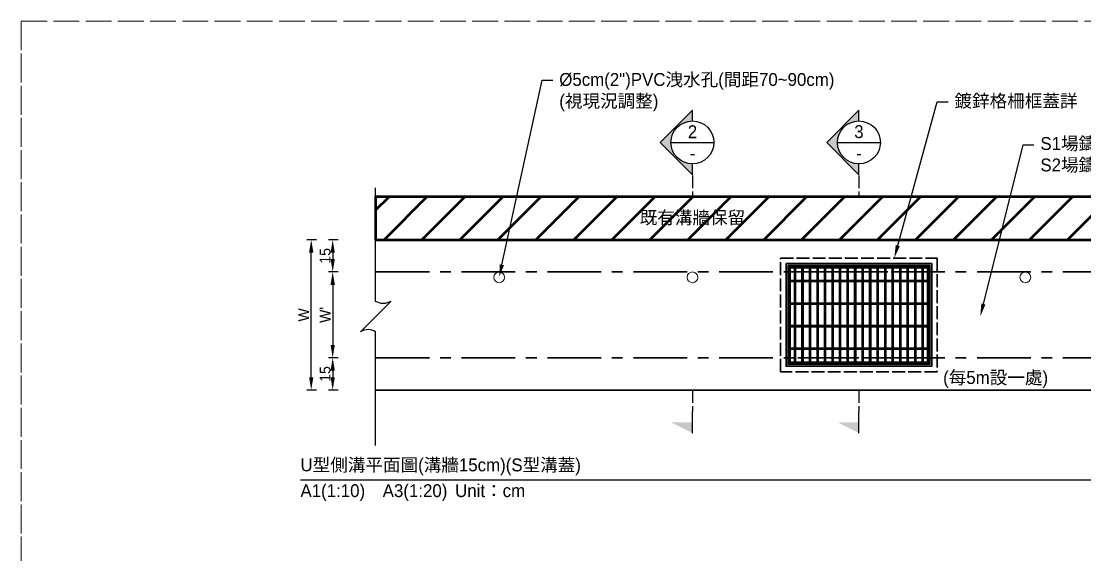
# Model space of a CAD drawing. Extents: x -8520 to 1950, y -2159 to 466.
# Drawn here: x -8520 to -8024.9, y -248.4 to 0 of the extents above; entities that cross this region are included whole.
import ezdxf
from ezdxf import colors
from ezdxf.entities.mleader import LeaderData, LeaderLine
from ezdxf.math import Vec2, Vec3

# ---------------------------------------------------------------- set-up
doc = ezdxf.new("R2010")
doc.units = 0
doc.header["$MEASUREMENT"] = 0
doc.linetypes.add('ACAD_ISO02W100', pattern=[15, 12, -3])
doc.linetypes.add('CENTERX2', pattern=[4, 2.5, -0.5, 0.5, -0.5])
for name, color, linetype, lineweight in [('一、3.基本-變更', 1, 'Continuous', 50), ('二、1.繪圖-既有設施', 8, 'Continuous', 20), ('二、2.繪圖-施作項目', 181, 'Continuous', 30), ('二、6.繪圖-其他施作項目', 35, 'Continuous', 30)]:
    doc.layers.add(name, color=color, linetype=linetype, lineweight=lineweight)
doc.layers.add('一、4.基本-隱藏', color=9, linetype='ACAD_ISO02W100', lineweight=20, plot=False)
doc.layers.add('三、3.文字-註解文字', color=2, linetype='Continuous')
doc.styles.add('次圖名(詳圖)', font='MS PGothic.ttf', dxfattribs={"height": 6})
doc.styles.add('註解文字(詳圖)', font='MS PGothic.ttf', dxfattribs={"height": 5})
doc.dimstyles.new('註解文字(詳圖)', dxfattribs={"dimtxt": 6, "dimasz": 6, "dimexe": 2, "dimexo": 5, "dimgap": 1, "dimtad": 2, "dimzin": 0, "dimdsep": 46, "dimtxsty": '註解文字(詳圖)', "dimcen": 0.1, "dimclrd": 256, "dimclre": 256, "dimclrt": 256, "dimadec": 0, "dimazin": 0, "dimtfac": 1, "dimtofl": 0, "dimtmove": 0, "dimatfit": 3, "dimfxlon": 1, "dimtolj": 1, "dimtzin": 0, "dimlwd": -1, "dimlwe": -1, "dimarcsym": 1})
pattern_1 = [(45, (-9335.3608, 66.9043), (-2.65165, 2.65165), []), (45, (-9334.477, 66.9043), (-2.65165, 2.65165), []), (45, (-9333.593, 66.9043), (-2.65165, 2.65165), []), (45, (-9332.709, 66.9043), (-2.65165, 2.65165), [])]

# ---------------------------------------------------------------- blocks, each defined once
blk = doc.blocks.new('*D314')
at = {"layer": 'Defpoints', "color": 0, "transparency": 16777216}
for p in [(-8355, -101.75), (-8375, -116.75), (-8355, -116.75)]:
    blk.add_point(p, dxfattribs=at)
at = {"layer": '三、3.文字-註解文字', "transparency": 16777216}
for p, q in [((-8372.5, -101.75), (-8377, -101.75)), ((-8375, -107.75), (-8375, -110.75)), ((-8372.5, -116.75), (-8377, -116.75))]:
    blk.add_line(p, q, dxfattribs=at)
for points in [[(-8376, -107.75), (-8374, -107.75), (-8375, -101.75)], [(-8376, -110.75), (-8374, -110.75), (-8375, -116.75)]]:
    blk.add_solid(points, dxfattribs=at)
at = {"layer": '三、3.文字-註解文字', "transparency": 16777216, "insert": (-8378.5, -109.25), "char_height": 5, "attachment_point": 5, "rotation": 90, "style": '註解文字(詳圖)'}
blk.add_mtext('\\A1;15', dxfattribs=at)
blk = doc.blocks.new('*D315')
at = {"layer": 'Defpoints', "color": 0, "transparency": 16777216}
for p in [(-8355, -116.75), (-8375, -156.75), (-8355, -156.75)]:
    blk.add_point(p, dxfattribs=at)
at = {"layer": '三、3.文字-註解文字', "transparency": 16777216}
for p, q in [((-8372.5, -116.75), (-8377, -116.75)), ((-8375, -122.75), (-8375, -150.75)), ((-8372.5, -156.75), (-8377, -156.75))]:
    blk.add_line(p, q, dxfattribs=at)
for points in [[(-8376, -122.75), (-8374, -122.75), (-8375, -116.75)], [(-8376, -150.75), (-8374, -150.75), (-8375, -156.75)]]:
    blk.add_solid(points, dxfattribs=at)
at = {"layer": '三、3.文字-註解文字', "transparency": 16777216, "insert": (-8378.5, -136.75), "char_height": 5, "attachment_point": 5, "rotation": 90, "style": '註解文字(詳圖)'}
blk.add_mtext("\\A1;W'", dxfattribs=at)
blk = doc.blocks.new('*D316')
at = {"layer": 'Defpoints', "color": 0, "transparency": 16777216}
for p in [(-8355, -156.75), (-8375, -171.75), (-8355, -171.75)]:
    blk.add_point(p, dxfattribs=at)
at = {"layer": '三、3.文字-註解文字', "transparency": 16777216}
for p, q in [((-8372.5, -156.75), (-8377, -156.75)), ((-8375, -162.75), (-8375, -165.75)), ((-8372.5, -171.75), (-8377, -171.75))]:
    blk.add_line(p, q, dxfattribs=at)
for points in [[(-8376, -162.75), (-8374, -162.75), (-8375, -156.75)], [(-8376, -165.75), (-8374, -165.75), (-8375, -171.75)]]:
    blk.add_solid(points, dxfattribs=at)
at = {"layer": '三、3.文字-註解文字', "transparency": 16777216, "insert": (-8378.5, -164.25), "char_height": 5, "attachment_point": 5, "rotation": 90, "style": '註解文字(詳圖)'}
blk.add_mtext('\\A1;15', dxfattribs=at)
blk = doc.blocks.new('*D374')
at = {"layer": 'Defpoints', "color": 0, "transparency": 16777216}
for p in [(-8385, -101.75), (-8355, -101.75), (-8355, -171.75)]:
    blk.add_point(p, dxfattribs=at)
at = {"layer": '三、3.文字-註解文字', "transparency": 16777216}
for p, q in [((-8382.5, -101.75), (-8387, -101.75)), ((-8385, -165.75), (-8385, -107.75)), ((-8382.5, -171.75), (-8387, -171.75))]:
    blk.add_line(p, q, dxfattribs=at)
for points in [[(-8386, -107.75), (-8384, -107.75), (-8385, -101.75)], [(-8386, -165.75), (-8384, -165.75), (-8385, -171.75)]]:
    blk.add_solid(points, dxfattribs=at)
at = {"layer": '三、3.文字-註解文字', "transparency": 16777216, "insert": (-8388.5, -136.75), "char_height": 5, "attachment_point": 5, "rotation": 90, "style": '註解文字(詳圖)'}
blk.add_mtext('\\A1;W', dxfattribs=at)

msp = doc.modelspace()

# ---------------------------------------------------------------- hatches: boundary and pattern name
at = {"layer": '一、3.基本-變更'}
h = msp.add_hatch(dxfattribs=at)
h.set_pattern_fill('ANSI31', color=256, scale=100)
h.set_pattern_definition([(45, (-9926.861, 2017.127), (-8.838835, 8.838835), [])])
h.paths.add_polyline_path([(-7905, -101.75), (-7905, -81.75), (-8355, -81.75), (-8355, -101.75)])
at = {"layer": '三、3.文字-註解文字'}
h = msp.add_hatch(color=256, dxfattribs=at)
h.dxf.hatch_style = 1
h.paths.add_polyline_path([(-8207.5, -41.443), (-8222.5, -56.443), (-8207.5, -71.443), (-8207.5, -66.443, -0.4142136), (-8217.5, -56.443, -0.4142136), (-8207.5, -46.443)])
h = msp.add_hatch(color=256, dxfattribs=at)
h.dxf.hatch_style = 1
h.paths.add_polyline_path([(-8130, -41.443), (-8145, -56.443), (-8130, -71.443), (-8130, -66.443, -0.4142136), (-8140, -56.443, -0.4142136), (-8130, -46.443)])
h = msp.add_hatch(color=256, dxfattribs=at)
h.dxf.hatch_style = 1
h.paths.add_polyline_path([(-8217.5, -186.75), (-8207.5, -191.75), (-8207.5, -186.75)])
h = msp.add_hatch(color=256, dxfattribs=at)
h.dxf.hatch_style = 1
h.paths.add_polyline_path([(-8140, -186.75), (-8130, -191.75), (-8130, -186.75)])
at = {"layer": '二、6.繪圖-其他施作項目'}
h = msp.add_hatch(color=256, dxfattribs=at)
h.dxf.hatch_style = 1
h.paths.add_polyline_path([(-8163.9, -160.65), (-8096.1, -160.65), (-8096.1, -112.85), (-8163.9, -112.85)])
h.paths.add_polyline_path([(-8163, -159.75), (-8097, -159.75), (-8097, -113.75), (-8163, -113.75)], flags=16)
h.paths.add_polyline_path([(-8160, -156.75), (-8100, -156.75), (-8100, -116.75), (-8160, -116.75)], flags=0)
h = msp.add_hatch(dxfattribs=at)
h.set_pattern_fill('ANSI34', color=256, scale=5)
h.set_pattern_definition(pattern_1)
h.paths.add_polyline_path([(-8098, -120.75), (-8162, -120.75), (-8162, -121.25), (-8098, -121.25)])
h = msp.add_hatch(dxfattribs=at)
h.set_pattern_fill('ANSI34', color=256, scale=5)
h.set_pattern_definition(pattern_1)
h.paths.add_polyline_path([(-8098, -131.25), (-8162, -131.25), (-8162, -131.75), (-8098, -131.75)])
h = msp.add_hatch(dxfattribs=at)
h.set_pattern_fill('ANSI34', color=256, scale=5)
h.set_pattern_definition(pattern_1)
h.paths.add_polyline_path([(-8098, -141.75), (-8162, -141.75), (-8162, -142.25), (-8098, -142.25)])
h = msp.add_hatch(dxfattribs=at)
h.set_pattern_fill('ANSI34', color=256, scale=5)
h.set_pattern_definition(pattern_1)
h.paths.add_polyline_path([(-8098, -152.25), (-8162, -152.25), (-8162, -152.75), (-8098, -152.75)])

# ---------------------------------------------------------------- linework, layer by layer
at = {"layer": '一、3.基本-變更'}
msp.add_lwpolyline([(-7905, -81.75), (-8355, -81.75), (-8355, -101.75), (-7905, -101.75)], close=True, dxfattribs=at)
at = {"layer": '一、4.基本-隱藏'}
for points in [[(-8520, 0), (-7740, 0), (-7740, -253.5), (-8520, -253.5)], [(-8520, 0), (-7740, 0), (-7740, -507), (-8520, -507)], [(-8520, 0), (-7740, 0), (-7740, -507), (-8520, -507)]]:
    msp.add_lwpolyline(points, close=True, dxfattribs=at)
at = {"layer": '三、3.文字-註解文字'}
for points in [[(-8207.5, -46.443), (-8207.5, -41.443), (-8222.5, -56.443), (-8207.5, -71.443), (-8207.5, -66.443)], [(-8130, -46.443), (-8130, -41.443), (-8145, -56.443), (-8130, -71.443), (-8130, -66.443)], [(-8217.5, -56.443), (-8197.5, -56.443)], [(-8140, -56.443), (-8120, -56.443)], [(-8207.5, -191.75), (-8207.5, -181.75)], [(-8130, -191.75), (-8130, -181.75)], [(-8390, -213.5), (-7870, -213.5)]]:
    msp.add_lwpolyline(points, dxfattribs=at)
at = {"layer": '三、3.文字-註解文字', "linetype": 'ACAD_ISO02W100', "ltscale": 0.5}
for points in [[(-8207.5, -71.75), (-8207.5, -81.75)], [(-8130, -71.75), (-8130, -81.75)], [(-8207.5, -171.75), (-8207.5, -181.75)], [(-8130, -171.75), (-8130, -181.75)]]:
    msp.add_lwpolyline(points, dxfattribs=at)
at = {"layer": '三、3.文字-註解文字'}
msp.add_lwpolyline([(-8355, -197.5), (-8355, -144.571, 0.2828427), (-8362.071, -144.571), (-8347.929, -130.429, -0.2828427), (-8355, -130.429), (-8355, -77.5)], format="xyb", dxfattribs=at)
for centre in [(-8207.5, -56.443), (-8130, -56.443)]:
    msp.add_circle(centre, 10, dxfattribs=at)
at = {"layer": '二、1.繪圖-既有設施'}
for centre in [(-8297.5, -119.249), (-8207.5, -119.249), (-8052.5, -119.249)]:
    msp.add_circle(centre, 2.5, dxfattribs=at)
at = {"layer": '二、2.繪圖-施作項目'}
for points in [[(-8355, -101.75), (-7905, -101.75)], [(-8355, -171.75), (-7905, -171.75)]]:
    msp.add_lwpolyline(points, dxfattribs=at)
at = {"layer": '二、2.繪圖-施作項目', "linetype": 'CENTERX2', "ltscale": 10}
for points in [[(-8355, -116.75), (-7905, -116.75)], [(-8355, -156.75), (-7905, -156.75)]]:
    msp.add_lwpolyline(points, dxfattribs=at)
at = {"layer": '二、6.繪圖-其他施作項目', "linetype": 'ACAD_ISO02W100', "ltscale": 0.5}
for points in [[(-8166.5, -110.25), (-8093.5, -110.25), (-8093.5, -163.25), (-8166.5, -163.25)], [(-8160, -116.75), (-8100, -116.75), (-8100, -156.75), (-8160, -156.75)]]:
    msp.add_lwpolyline(points, close=True, dxfattribs=at)
at = {"layer": '二、6.繪圖-其他施作項目'}
for points in [[(-8163.9, -112.85), (-8096.1, -112.85), (-8096.1, -160.65), (-8163.9, -160.65)], [(-8163, -113.75), (-8097, -113.75), (-8097, -159.75), (-8163, -159.75)], [(-8162.5, -114.25), (-8097.5, -114.25), (-8097.5, -159.25), (-8162.5, -159.25)]]:
    msp.add_lwpolyline(points, close=True, dxfattribs=at)
for points in [[(-8162.5, -114.25), (-8097.5, -114.25)], [(-8162.5, -114.25), (-8162.5, -159.25)], [(-8162, -114.25), (-8162, -159.25)], [(-8162, -114.75), (-8098, -114.75)], [(-8160, -114.75), (-8160, -120.75)], [(-8159.5, -114.75), (-8159.5, -120.75)], [(-8156.5, -114.75), (-8156.5, -120.75)], [(-8156, -114.75), (-8156, -120.75)], [(-8153, -114.75), (-8153, -120.75)], [(-8152.5, -114.75), (-8152.5, -120.75)], [(-8149.5, -114.75), (-8149.5, -120.75)], [(-8149, -114.75), (-8149, -120.75)], [(-8146, -114.75), (-8146, -120.75)], [(-8145.5, -114.75), (-8145.5, -120.75)], [(-8142.5, -114.75), (-8142.5, -120.75)], [(-8142, -114.75), (-8142, -120.75)], [(-8139, -114.75), (-8139, -120.75)], [(-8138.5, -114.75), (-8138.5, -120.75)], [(-8135.5, -114.75), (-8135.5, -120.75)], [(-8135, -114.75), (-8135, -120.75)], [(-8132, -114.75), (-8132, -120.75)], [(-8131.5, -114.75), (-8131.5, -120.75)], [(-8128.5, -114.75), (-8128.5, -120.75)], [(-8128, -114.75), (-8128, -120.75)], [(-8125, -114.75), (-8125, -120.75)], [(-8124.5, -114.75), (-8124.5, -120.75)], [(-8121.5, -114.75), (-8121.5, -120.75)], [(-8121, -114.75), (-8121, -120.75)], [(-8118, -114.75), (-8118, -120.75)], [(-8117.5, -114.75), (-8117.5, -120.75)], [(-8114.5, -114.75), (-8114.5, -120.75)], [(-8114, -114.75), (-8114, -120.75)], [(-8111, -114.75), (-8111, -120.75)], [(-8110.5, -114.75), (-8110.5, -120.75)], [(-8107.5, -114.75), (-8107.5, -120.75)], [(-8107, -114.75), (-8107, -120.75)], [(-8104, -114.75), (-8104, -120.75)], [(-8103.5, -114.75), (-8103.5, -120.75)], [(-8100.5, -114.75), (-8100.5, -120.75)], [(-8100, -114.75), (-8100, -120.75)], [(-8098, -114.25), (-8098, -159.25)], [(-8097.5, -114.25), (-8097.5, -159.25)], [(-8162, -120.75), (-8098, -120.75)], [(-8162, -121.25), (-8098, -121.25)], [(-8160, -121.25), (-8160, -131.25)], [(-8159.5, -121.25), (-8159.5, -131.25)], [(-8156.5, -121.25), (-8156.5, -131.25)], [(-8156, -121.25), (-8156, -131.25)], [(-8153, -121.25), (-8153, -131.25)], [(-8152.5, -121.25), (-8152.5, -131.25)], [(-8149.5, -121.25), (-8149.5, -131.25)], [(-8149, -121.25), (-8149, -131.25)], [(-8146, -121.25), (-8146, -131.25)], [(-8145.5, -121.25), (-8145.5, -131.25)], [(-8142.5, -121.25), (-8142.5, -131.25)], [(-8142, -121.25), (-8142, -131.25)], [(-8139, -121.25), (-8139, -131.25)], [(-8138.5, -121.25), (-8138.5, -131.25)], [(-8135.5, -121.25), (-8135.5, -131.25)], [(-8135, -121.25), (-8135, -131.25)], [(-8132, -121.25), (-8132, -131.25)], [(-8131.5, -121.25), (-8131.5, -131.25)], [(-8128.5, -121.25), (-8128.5, -131.25)], [(-8128, -121.25), (-8128, -131.25)], [(-8125, -121.25), (-8125, -131.25)], [(-8124.5, -121.25), (-8124.5, -131.25)], [(-8121.5, -121.25), (-8121.5, -131.25)], [(-8121, -121.25), (-8121, -131.25)], [(-8118, -121.25), (-8118, -131.25)], [(-8117.5, -121.25), (-8117.5, -131.25)], [(-8114.5, -121.25), (-8114.5, -131.25)], [(-8114, -121.25), (-8114, -131.25)], [(-8111, -121.25), (-8111, -131.25)], [(-8110.5, -121.25), (-8110.5, -131.25)], [(-8107.5, -121.25), (-8107.5, -131.25)], [(-8107, -121.25), (-8107, -131.25)], [(-8104, -121.25), (-8104, -131.25)], [(-8103.5, -121.25), (-8103.5, -131.25)], [(-8100.5, -121.25), (-8100.5, -131.25)], [(-8100, -121.25), (-8100, -131.25)], [(-8162, -131.25), (-8098, -131.25)], [(-8162, -131.75), (-8098, -131.75)], [(-8160, -131.75), (-8160, -141.75)], [(-8159.5, -131.75), (-8159.5, -141.75)], [(-8156.5, -131.75), (-8156.5, -141.75)], [(-8156, -131.75), (-8156, -141.75)], [(-8153, -131.75), (-8153, -141.75)], [(-8152.5, -131.75), (-8152.5, -141.75)], [(-8149.5, -131.75), (-8149.5, -141.75)], [(-8149, -131.75), (-8149, -141.75)], [(-8146, -131.75), (-8146, -141.75)], [(-8145.5, -131.75), (-8145.5, -141.75)], [(-8142.5, -131.75), (-8142.5, -141.75)], [(-8142, -131.75), (-8142, -141.75)], [(-8139, -131.75), (-8139, -141.75)], [(-8138.5, -131.75), (-8138.5, -141.75)], [(-8135.5, -131.75), (-8135.5, -141.75)], [(-8135, -131.75), (-8135, -141.75)], [(-8132, -131.75), (-8132, -141.75)], [(-8131.5, -131.75), (-8131.5, -141.75)], [(-8128.5, -131.75), (-8128.5, -141.75)], [(-8128, -131.75), (-8128, -141.75)], [(-8125, -131.75), (-8125, -141.75)], [(-8124.5, -131.75), (-8124.5, -141.75)], [(-8121.5, -131.75), (-8121.5, -141.75)], [(-8121, -131.75), (-8121, -141.75)], [(-8118, -131.75), (-8118, -141.75)], [(-8117.5, -131.75), (-8117.5, -141.75)], [(-8114.5, -131.75), (-8114.5, -141.75)], [(-8114, -131.75), (-8114, -141.75)], [(-8111, -131.75), (-8111, -141.75)], [(-8110.5, -131.75), (-8110.5, -141.75)], [(-8107.5, -131.75), (-8107.5, -141.75)], [(-8107, -131.75), (-8107, -141.75)], [(-8104, -131.75), (-8104, -141.75)], [(-8103.5, -131.75), (-8103.5, -141.75)], [(-8100.5, -131.75), (-8100.5, -141.75)], [(-8100, -131.75), (-8100, -141.75)], [(-8162, -141.75), (-8098, -141.75)], [(-8162, -142.25), (-8098, -142.25)], [(-8160, -142.25), (-8160, -152.25)], [(-8159.5, -142.25), (-8159.5, -152.25)], [(-8156.5, -142.25), (-8156.5, -152.25)], [(-8156, -142.25), (-8156, -152.25)], [(-8153, -142.25), (-8153, -152.25)], [(-8152.5, -142.25), (-8152.5, -152.25)], [(-8149.5, -142.25), (-8149.5, -152.25)], [(-8149, -142.25), (-8149, -152.25)], [(-8146, -142.25), (-8146, -152.25)], [(-8145.5, -142.25), (-8145.5, -152.25)], [(-8142.5, -142.25), (-8142.5, -152.25)], [(-8142, -142.25), (-8142, -152.25)], [(-8139, -142.25), (-8139, -152.25)], [(-8138.5, -142.25), (-8138.5, -152.25)], [(-8135.5, -142.25), (-8135.5, -152.25)], [(-8135, -142.25), (-8135, -152.25)], [(-8132, -142.25), (-8132, -152.25)], [(-8131.5, -142.25), (-8131.5, -152.25)], [(-8128.5, -142.25), (-8128.5, -152.25)], [(-8128, -142.25), (-8128, -152.25)], [(-8125, -142.25), (-8125, -152.25)], [(-8124.5, -142.25), (-8124.5, -152.25)], [(-8121.5, -142.25), (-8121.5, -152.25)], [(-8121, -142.25), (-8121, -152.25)], [(-8118, -142.25), (-8118, -152.25)], [(-8117.5, -142.25), (-8117.5, -152.25)], [(-8114.5, -142.25), (-8114.5, -152.25)], [(-8114, -142.25), (-8114, -152.25)], [(-8111, -142.25), (-8111, -152.25)], [(-8110.5, -142.25), (-8110.5, -152.25)], [(-8107.5, -142.25), (-8107.5, -152.25)], [(-8107, -142.25), (-8107, -152.25)], [(-8104, -142.25), (-8104, -152.25)], [(-8103.5, -142.25), (-8103.5, -152.25)], [(-8100.5, -142.25), (-8100.5, -152.25)], [(-8100, -142.25), (-8100, -152.25)], [(-8162, -152.25), (-8098, -152.25)], [(-8162, -152.75), (-8098, -152.75)], [(-8160, -152.75), (-8160, -158.75)], [(-8159.5, -152.75), (-8159.5, -158.75)], [(-8156.5, -152.75), (-8156.5, -158.75)], [(-8156, -152.75), (-8156, -158.75)], [(-8153, -152.75), (-8153, -158.75)], [(-8152.5, -152.75), (-8152.5, -158.75)], [(-8149.5, -152.75), (-8149.5, -158.75)], [(-8149, -152.75), (-8149, -158.75)], [(-8146, -152.75), (-8146, -158.75)], [(-8145.5, -152.75), (-8145.5, -158.75)], [(-8142.5, -152.75), (-8142.5, -158.75)], [(-8142, -152.75), (-8142, -158.75)], [(-8139, -152.75), (-8139, -158.75)], [(-8138.5, -152.75), (-8138.5, -158.75)], [(-8135.5, -152.75), (-8135.5, -158.75)], [(-8135, -152.75), (-8135, -158.75)], [(-8132, -152.75), (-8132, -158.75)], [(-8131.5, -152.75), (-8131.5, -158.75)], [(-8128.5, -152.75), (-8128.5, -158.75)], [(-8128, -152.75), (-8128, -158.75)], [(-8125, -152.75), (-8125, -158.75)], [(-8124.5, -152.75), (-8124.5, -158.75)], [(-8121.5, -152.75), (-8121.5, -158.75)], [(-8121, -152.75), (-8121, -158.75)], [(-8118, -152.75), (-8118, -158.75)], [(-8117.5, -152.75), (-8117.5, -158.75)], [(-8114.5, -152.75), (-8114.5, -158.75)], [(-8114, -152.75), (-8114, -158.75)], [(-8111, -152.75), (-8111, -158.75)], [(-8110.5, -152.75), (-8110.5, -158.75)], [(-8107.5, -152.75), (-8107.5, -158.75)], [(-8107, -152.75), (-8107, -158.75)], [(-8104, -152.75), (-8104, -158.75)], [(-8103.5, -152.75), (-8103.5, -158.75)], [(-8100.5, -152.75), (-8100.5, -158.75)], [(-8100, -152.75), (-8100, -158.75)], [(-8162.5, -159.25), (-8097.5, -159.25)], [(-8162, -158.75), (-8098, -158.75)]]:
    msp.add_lwpolyline(points, dxfattribs=at)

# ---------------------------------------------------------------- texts
at = {"layer": '三、3.文字-註解文字', "char_height": 6}
for s, width, gutter_width, insert, attachment_point, style in [('2', 6.60394, 25, (-8207.5, -51.443), 5, '註解文字(詳圖)'), ('3', 6.60394, 25, (-8130, -51.443), 5, '註解文字(詳圖)'), ('-', 6.60394, 25, (-8207.5, -61.443), 5, '註解文字(詳圖)'), ('-', 6.60394, 25, (-8130, -61.443), 5, '註解文字(詳圖)'), ('{\\fMS PGothic|b0|i0|c128|p34;既有溝牆}保留', 70.34372, 30, (-8207.5, -91.75), 5, '次圖名(詳圖)'), ('(每5m設一處)', 52.41253, 30, (-8066.354, -166.81), 5, '註解文字(詳圖)'), ('{\\fMS PGothic|b0|i0|c128|p34;U型側溝平面圖(溝牆15cm)}(S型溝蓋)', 138.66243, 15, (-8390, -207.5), 4, '次圖名(詳圖)'), ('A1(1:10)\u3000A3(1:20){\\fMS PGothic|b0|i0|c128|p34;^IUnit：cm}', 136.03259, 15, (-8390, -219.5), 4, '次圖名(詳圖)')]:
    msp.add_mtext_dynamic_manual_height_columns(s, width=width, gutter_width=gutter_width, heights=[0], dxfattribs=dict(at, insert=insert, attachment_point=attachment_point, style=style))

# ---------------------------------------------------------------- dimensions: what is measured, and where the dimension line sits
at = {"layer": '三、3.文字-註解文字'}
for base, p1, p2, text, picture, middle in [((-8385, -101.75), (-8355, -171.75), (-8355, -101.75), 'W', '*D374', (-8388.5, -136.75)), ((-8375, -116.75), (-8355, -101.75), (-8355, -116.75), '15', '*D314', (-8378.5, -109.25)), ((-8375, -156.75), (-8355, -116.75), (-8355, -156.75), "W'", '*D315', (-8378.5, -136.75)), ((-8375, -171.75), (-8355, -156.75), (-8355, -171.75), '15', '*D316', (-8378.5, -164.25))]:
    dim = msp.add_linear_dim(base=base, p1=p1, p2=p2, angle=90, text=text, dimstyle='註解文字(詳圖)', dxfattribs=at)
    dim.commit()
    dim.dimension.update_dxf_attribs({"geometry": picture, "text_midpoint": middle})

# ---------------------------------------------------------------- leaders
ml = msp.add_multileader_mtext('Standard', dxfattribs=at)
ml.set_content('{\\fMS PGothic|b0|i0|c128|p34;%%C5cm}(2")PVC洩水孔(間距70~90cm)\\P(視現況調整)', color=256, style='註解文字(詳圖)')
ml.set_leader_properties(color=256, linetype='ByLayer', lineweight=-1)
ml.build(insert=Vec2(0, 0))
ml.multileader.update_dxf_attribs({"dogleg_length": 5, "arrow_head_size": 6})
ctx = ml.context
ctx.base_point, ctx.char_height, ctx.arrow_head_size, ctx.landing_gap_size, ctx.plane_origin = Vec3(-8272.5, -27.5), 6, 6, 3, Vec3(-8297.5, -120)
notes = []
notes.append((ctx, [(0, (1, 1, 0), (-8277.5, -27.5), (1, 0), 5, [(0, [(-8297.5, -119.25)], 0, [])])]))
ctx.mtext.insert, ctx.mtext.flow_direction = Vec3(-8269.5, -24.108), 5
ml = msp.add_multileader_mtext('Standard', dxfattribs=at)
ml.set_content('鍍鋅格柵框蓋詳', color=256, style='註解文字(詳圖)')
ml.set_leader_properties(color=256, linetype='ByLayer', lineweight=-1)
ml.build(insert=Vec2(0, 0))
ml.multileader.update_dxf_attribs({"dogleg_length": 5, "arrow_head_size": 6})
ctx = ml.context
ctx.base_point, ctx.char_height, ctx.arrow_head_size, ctx.landing_gap_size, ctx.plane_origin = Vec3(-8088.5, -37.5), 6, 6, 3, Vec3(-8113.5, -111)
notes.append((ctx, [(0, (1, 1, 0), (-8093.5, -37.5), (1, 0), 5, [(0, [(-8113.5, -110.25)], 0, [])])]))
ctx.mtext.insert, ctx.mtext.flow_direction = Vec3(-8085.5, -34.074), 5
ml = msp.add_multileader_mtext('Standard', dxfattribs=at)
ml.set_content('S{\\fMS PGothic|b0|i0|c128|p34;1場鑄溝蓋板(280kgf/cm²混凝土)或\\P}S{\\fMS PGothic|b0|i0|c128|p34;2場鑄溝蓋板(280kgf/cm²混凝土)詳}', color=256, style='註解文字(詳圖)')
ml.set_leader_properties(color=256, linetype='ByLayer', lineweight=-1)
ml.build(insert=Vec2(0, 0))
ml.multileader.update_dxf_attribs({"dogleg_length": 5, "arrow_head_size": 6})
ctx = ml.context
ctx.base_point, ctx.char_height, ctx.arrow_head_size, ctx.landing_gap_size, ctx.plane_origin = Vec3(-8048.5, -57.5), 6, 6, 3, Vec3(-8073.5, -137.5)
notes.append((ctx, [(0, (1, 1, 0), (-8053.5, -57.5), (1, 0), 5, [(0, [(-8073.5, -137.5)], 0, [])])]))
ctx.mtext.insert, ctx.mtext.flow_direction = Vec3(-8045.5, -53.92), 5
for ctx, leaders in notes:
    for number, flags, end, landing, length, lines in leaders:
        leader = LeaderData()
        leader.index, (leader.has_last_leader_line, leader.has_dogleg_vector, leader.attachment_direction) = number, flags
        leader.last_leader_point, leader.dogleg_vector, leader.dogleg_length = Vec3(end), Vec3(landing), length
        for number, points, colour, breaks in lines:
            line = LeaderLine()
            line.index, line.vertices, line.color, line.breaks = number, Vec3.list(points), colors.encode_raw_color(colour), breaks
            leader.lines.append(line)
        ctx.leaders.append(leader)

doc.saveas('drawing.dxf')
